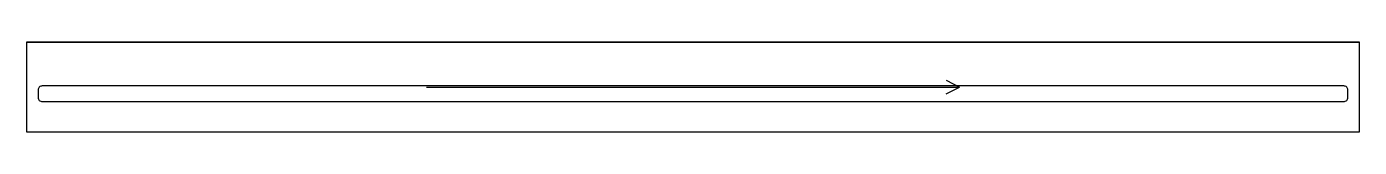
# Model space of a CAD drawing. Header units: millimetres. Extents: x 0 to 640, y 0 to 43.
import ezdxf

# ---------------------------------------------------------------- set-up
doc = ezdxf.new("R2010")
doc.units = ezdxf.units.MM
for name, color, linetype in [('A_SIDE_GROOVE_5.5', 7, 'Continuous'), ('EDGE_BANDING', 7, 'Continuous'), ('GRAIN_DIRECTION', 3, 'Continuous'), ('OUTSIDE_THROUGH', 7, 'Continuous')]:
    doc.layers.add(name, color=color, linetype=linetype)

msp = doc.modelspace()

# ---------------------------------------------------------------- linework, layer by layer
at = {"layer": 'A_SIDE_GROOVE_5.5'}
msp.add_lwpolyline([(7.5, 14.5), (632.5, 14.5, 0.4142136), (634.5, 16.5), (634.5, 20, 0.4142136), (632.5, 22), (7.5, 22, 0.4142136), (5.5, 20), (5.5, 16.5, 0.4142136)], format="xyb", close=True, dxfattribs=at)
at = {"layer": 'EDGE_BANDING'}
for p, q in [((0, 43), (640, 43)), ((640, 0), (640, 43)), ((0, 0), (640, 0))]:
    msp.add_line(p, q, dxfattribs=at)
at = {"layer": 'GRAIN_DIRECTION'}
for p in [(192, 21.5), (441.55, 24.725), (441.55, 18.275)]:
    msp.add_line(p, (448, 21.5), dxfattribs=at)
at = {"layer": 'OUTSIDE_THROUGH'}
msp.add_lwpolyline([(0, 0), (640, 0), (640, 43), (0, 43)], close=True, dxfattribs=at)

doc.saveas('drawing.dxf')
